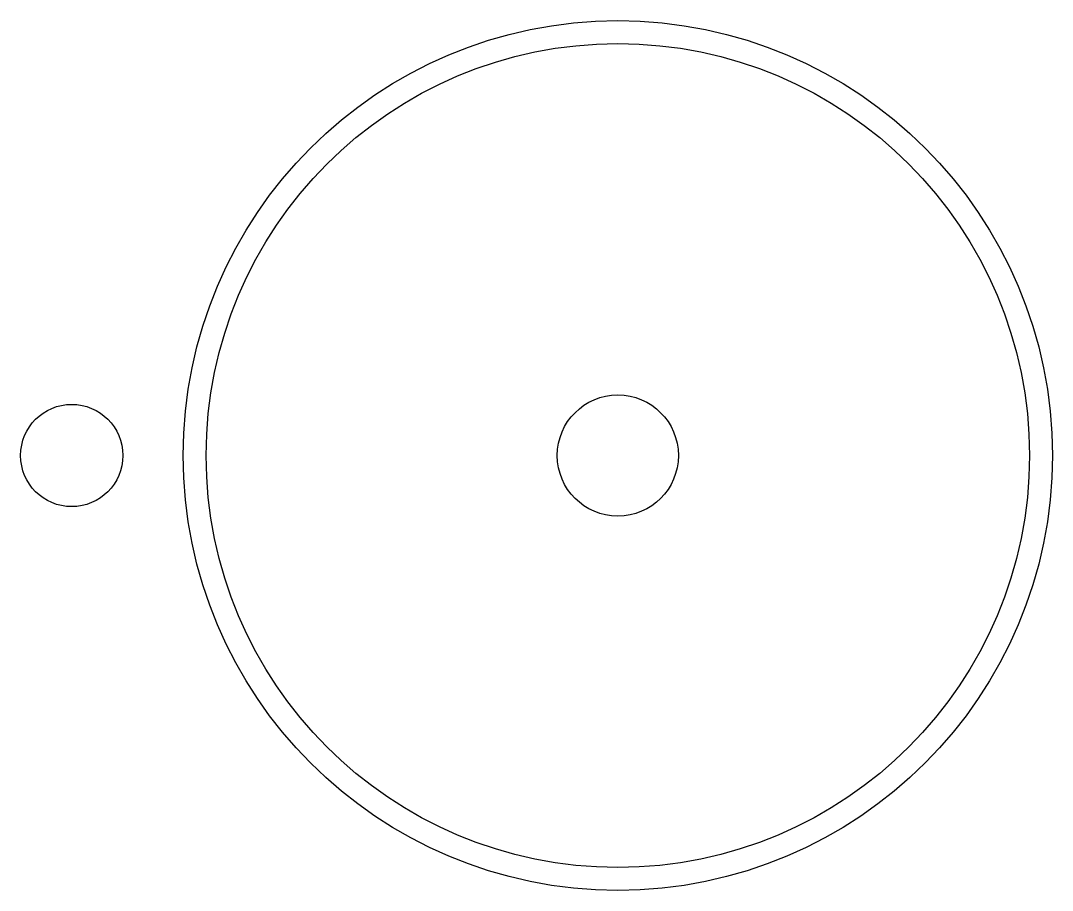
# Model space of a CAD drawing. Header units: millimetres. Extents: x -2899.984 to -2899.58, y 2970.814 to 2971.154.
import ezdxf

# ---------------------------------------------------------------- set-up
doc = ezdxf.new("R2010")
doc.units = ezdxf.units.MM
doc.header["$LTSCALE"] = 10
doc.layers.add('banheiro_louças', color=2, linetype='Continuous')

msp = doc.modelspace()

# ---------------------------------------------------------------- linework, layer by layer
at = {"layer": 'banheiro_louças'}
msp.add_circle((-2899.75043, 2970.98385), 0.17, dxfattribs=at)
at = {"layer": 'banheiro_louças', "color": 1}
for centre, radius in [((-2899.75043, 2970.98385), 0.16105), ((-2899.75043, 2970.98385), 0.02368), ((-2899.96407, 2970.98385), 0.02)]:
    msp.add_circle(centre, radius, dxfattribs=at)

doc.saveas('drawing.dxf')
